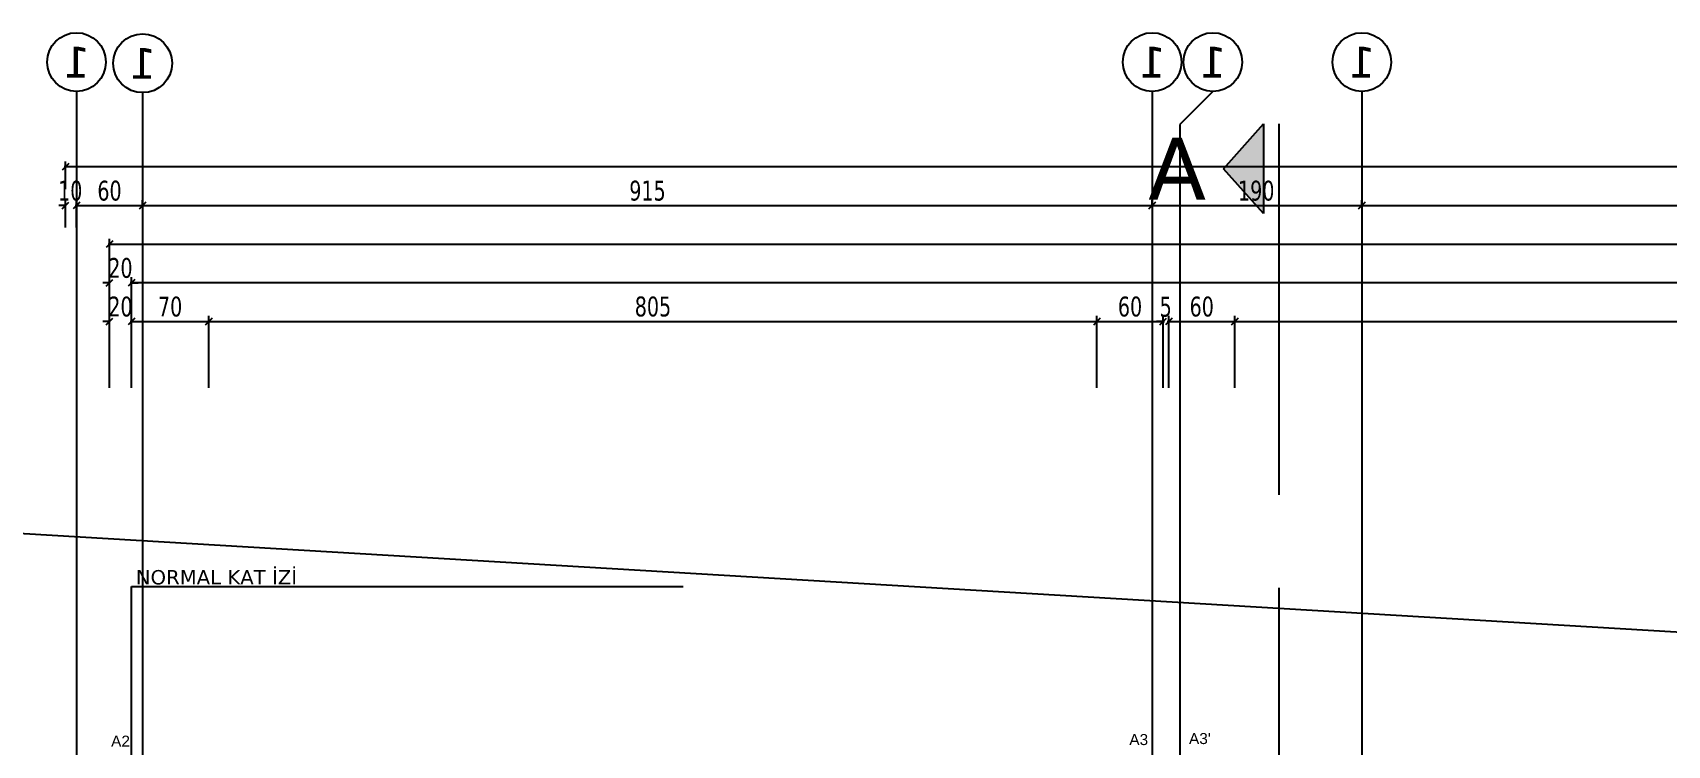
# Model space of a CAD drawing. Header units: millimetres. Extents: x 43168.9 to 43194.6, y -25545.1 to -25543.4.
# Drawn here: x 43172.7059 to 43173.0023, y -25543.8367 to -25543.7076 of the extents above; entities that cross this region are included whole.
import ezdxf
from ezdxf.enums import TextEntityAlignment as Align

# ---------------------------------------------------------------- set-up
doc = ezdxf.new("R2010")
doc.units = ezdxf.units.MM
doc.header["$LTSCALE"] = 200
for name, pattern in [('DASHDOT', [1, 0.5, -0.25, 0, -0.25]), ('DASHDOT2', [0.5, 0.25, -0.125, 0, -0.125]), ('DOT2', [0.125, 0, -0.125])]:
    doc.linetypes.add(name, pattern=pattern)
for name, color, linetype in [('aks_sgh', 5, 'DASHDOT2'), ('izd.tas.ust_sgh', 213, 'DOT2'), ('kesitcizgisi_sgh', 22, 'Continuous'), ('olcuaks_sgh', 41, 'Continuous'), ('olcudis_sgh', 185, 'Continuous'), ('yapi-yaklasma_sgh', 41, 'DASHDOT'), ('yazi-merdi_sgh', 9, 'Continuous')]:
    doc.layers.add(name, color=color, linetype=linetype)
doc.styles.add('1-200', font='arial.ttf', dxfattribs={"height": 60})
doc.styles.add('dim', font='VERDANA.TTF', dxfattribs={"width": 0.7})
doc.styles.add('text1', font='VERDANA.TTF')

msp = doc.modelspace()

# ---------------------------------------------------------------- hatches: boundary and pattern name
msp.add_hatch(color=256).paths.add_polyline_path([(43172.92908, -25543.72412), (43172.92908, -25543.74036), (43172.9218, -25543.73224)])

# ---------------------------------------------------------------- linework, layer by layer
for p, q in [((43172.71388, -25543.71824), (43172.71388, -25543.74092)), ((43172.72588, -25543.71846), (43172.72588, -25543.74114)), ((43172.90888, -25543.71824), (43172.90888, -25543.74092)), ((43172.91988, -25543.71824), (43172.91988, -25543.71824)), ((43172.94688, -25543.71824), (43172.94688, -25543.74092)), ((43172.9218, -25543.73224), (43172.92908, -25543.72412)), ((43172.92908, -25543.72412), (43172.92908, -25543.74036)), ((43172.92908, -25543.74036), (43172.9218, -25543.73224))]:
    msp.add_line(p, q)
at = {"linetype": 'DASHDOT'}
msp.add_line((43172.93188, -25543.79132), (43172.93188, -25543.72412), dxfattribs=at)
at = {"color": 0, "linetype": 'ByBlock', "lineweight": -2}
for p, q in [((43172.71248, -25543.73132), (43172.71128, -25543.73252)), ((43172.71128, -25543.73952), (43172.71248, -25543.73832)), ((43172.71448, -25543.73832), (43172.71328, -25543.73952)), ((43172.71448, -25543.73832), (43172.71328, -25543.73952)), ((43172.72528, -25543.73952), (43172.72648, -25543.73832)), ((43172.72648, -25543.73832), (43172.72528, -25543.73952)), ((43172.90828, -25543.73952), (43172.90948, -25543.73832)), ((43172.90948, -25543.73832), (43172.90828, -25543.73952)), ((43172.94628, -25543.73952), (43172.94748, -25543.73832)), ((43172.94748, -25543.73832), (43172.94628, -25543.73952)), ((43172.72048, -25543.74532), (43172.71928, -25543.74652)), ((43172.71928, -25543.75352), (43172.72048, -25543.75232)), ((43172.72448, -25543.75232), (43172.72328, -25543.75352)), ((43172.72448, -25543.75232), (43172.72328, -25543.75352)), ((43172.71928, -25543.76052), (43172.72048, -25543.75932)), ((43172.72448, -25543.75932), (43172.72328, -25543.76052)), ((43172.72448, -25543.75932), (43172.72328, -25543.76052)), ((43172.73728, -25543.76052), (43172.73848, -25543.75932)), ((43172.73848, -25543.75932), (43172.73728, -25543.76052)), ((43172.89828, -25543.76052), (43172.89948, -25543.75932)), ((43172.89948, -25543.75932), (43172.89828, -25543.76052)), ((43172.91028, -25543.76052), (43172.91148, -25543.75932)), ((43172.91028, -25543.76052), (43172.91148, -25543.75932)), ((43172.91248, -25543.75932), (43172.91128, -25543.76052)), ((43172.91248, -25543.75932), (43172.91128, -25543.76052)), ((43172.92328, -25543.76052), (43172.92448, -25543.75932)), ((43172.92448, -25543.75932), (43172.92328, -25543.76052))]:
    msp.add_line(p, q, dxfattribs=at)
at = {"linetype": 'Continuous'}
for centre in [(43172.71388, -25543.71292), (43172.72588, -25543.71314), (43172.90888, -25543.71292), (43172.91988, -25543.71292), (43172.94688, -25543.71292)]:
    msp.add_circle(centre, 0.00532, dxfattribs=at)
at = {"layer": 'aks_sgh'}
for p, q in [((43172.91988, -25543.71824), (43172.91388, -25543.72424)), ((43172.91388, -25543.72424), (43172.91388, -25543.74092)), ((43172.71388, -25543.74092), (43172.71388, -25544.60992)), ((43172.72588, -25543.74092), (43172.72588, -25544.60992)), ((43172.90888, -25543.74092), (43172.90888, -25544.60992)), ((43172.91388, -25543.74092), (43172.91388, -25544.60992)), ((43172.94688, -25543.74092), (43172.94688, -25544.60992))]:
    msp.add_line(p, q, dxfattribs=at)
at = {"layer": 'izd.tas.ust_sgh', "ltscale": 0.5}
for p, q in [((43172.72388, -25543.80793), (43173.36788, -25543.80792)), ((43172.72388, -25543.86693), (43172.72388, -25543.80793))]:
    msp.add_line(p, q, dxfattribs=at)
at = {"layer": 'kesitcizgisi_sgh', "linetype": 'DASHDOT'}
msp.add_line((43172.93188, -25544.61379), (43172.93188, -25543.80816), dxfattribs=at)
at = {"layer": 'olcuaks_sgh'}
for p, q in [((43173.38013, -25543.73192), (43172.71163, -25543.73192)), ((43172.71188, -25543.73592), (43172.71188, -25543.73092)), ((43172.71188, -25543.73892), (43172.71068, -25543.73892)), ((43172.71188, -25543.74292), (43172.71188, -25543.73792)), ((43172.71363, -25543.73892), (43172.72613, -25543.73892)), ((43172.71388, -25543.74292), (43172.71388, -25543.73792)), ((43172.71388, -25543.74292), (43172.71388, -25543.73792)), ((43172.71388, -25543.73892), (43172.71508, -25543.73892)), ((43172.72563, -25543.73892), (43172.90913, -25543.73892)), ((43172.72588, -25543.73892), (43172.72588, -25543.73792)), ((43172.72588, -25543.73892), (43172.72588, -25543.73792)), ((43172.90863, -25543.73892), (43172.94713, -25543.73892)), ((43172.90888, -25543.73892), (43172.90888, -25543.73792)), ((43172.90888, -25543.73892), (43172.90888, -25543.73792)), ((43172.94663, -25543.73892), (43173.14513, -25543.73892)), ((43172.94688, -25543.73892), (43172.94688, -25543.73792)), ((43172.94688, -25543.73892), (43172.94688, -25543.73792))]:
    msp.add_line(p, q, dxfattribs=at)
at = {"layer": 'olcudis_sgh'}
for p, q in [((43172.71988, -25543.75792), (43172.71988, -25543.74492)), ((43172.71963, -25543.74592), (43173.37213, -25543.74592)), ((43172.71988, -25543.75292), (43172.71868, -25543.75292)), ((43172.71988, -25543.76492), (43172.71988, -25543.75192)), ((43173.36813, -25543.75292), (43172.72363, -25543.75292)), ((43172.72388, -25543.76492), (43172.72388, -25543.75192)), ((43172.72388, -25543.76492), (43172.72388, -25543.75192)), ((43172.72388, -25543.75292), (43172.72508, -25543.75292)), ((43172.71988, -25543.75992), (43172.71868, -25543.75992)), ((43172.71988, -25543.77192), (43172.71988, -25543.75892)), ((43172.72363, -25543.75992), (43172.73813, -25543.75992)), ((43172.72388, -25543.77192), (43172.72388, -25543.75892)), ((43172.72388, -25543.77192), (43172.72388, -25543.75892)), ((43172.72388, -25543.75992), (43172.72508, -25543.75992)), ((43172.73763, -25543.75992), (43172.89913, -25543.75992)), ((43172.73788, -25543.77192), (43172.73788, -25543.75892)), ((43172.73788, -25543.77192), (43172.73788, -25543.75892)), ((43172.89863, -25543.75992), (43172.91113, -25543.75992)), ((43172.89888, -25543.77192), (43172.89888, -25543.75892)), ((43172.89888, -25543.77192), (43172.89888, -25543.75892)), ((43172.91088, -25543.75992), (43172.90968, -25543.75992)), ((43172.91088, -25543.77192), (43172.91088, -25543.75892)), ((43172.91088, -25543.77192), (43172.91088, -25543.75892)), ((43172.91163, -25543.75992), (43172.92413, -25543.75992)), ((43172.91188, -25543.77192), (43172.91188, -25543.75892)), ((43172.91188, -25543.77192), (43172.91188, -25543.75892)), ((43172.91188, -25543.75992), (43172.91308, -25543.75992)), ((43172.92363, -25543.75992), (43173.16813, -25543.75992)), ((43172.92388, -25543.77192), (43172.92388, -25543.75892)), ((43172.92388, -25543.77192), (43172.92388, -25543.75892))]:
    msp.add_line(p, q, dxfattribs=at)
at = {"layer": 'yapi-yaklasma_sgh'}
msp.add_line((43172.644, -25543.79476), (43173.45777, -25543.84307), dxfattribs=at)
msp.add_line((43172.644, -25543.79476), (43173.45777, -25543.84307), dxfattribs=at)

# ---------------------------------------------------------------- texts
at = {"linetype": 'Continuous', "style": 'text1', "text_generation_flag": 4}
for tag, text, height, p in [('1', '', 0.0056, (43172.71388, -25543.71292)), ('1', '', 0.0056, (43172.72588, -25543.71314)), ('1', '', 0.0056, (43172.90888, -25543.71292)), ('1', '', 0.0056, (43172.91988, -25543.71292)), ('1', '', 0.0056, (43172.94688, -25543.71292)), ('A', 'A', 0.0112, (43172.9134, -25543.73224))]:
    msp.add_attdef(tag, text=text, height=height, rotation=180, dxfattribs=at).set_placement(p, align=Align.MIDDLE)
at = {"layer": 'aks_sgh', "style": '1-200'}
for s, p in [('A2', (43172.72016, -25543.83696)), ('A3', (43172.90474, -25543.83667)), ("A3'", (43172.91556, -25543.83649))]:
    msp.add_text(s, height=0.002, rotation=0, dxfattribs=at).set_placement(p)
at = {"layer": 'olcuaks_sgh', "color": 2, "style": 'dim', "width": 0.7}
for s, p in [('10', (43172.71055, -25543.73801)), ('60', (43172.71767, -25543.73801)), ('915', (43172.8141, -25543.73801)), ('190', (43172.92445, -25543.73801))]:
    msp.add_text(s, height=0.0036, dxfattribs=at).set_placement(p)
at = {"layer": 'olcudis_sgh', "color": 2, "style": 'dim', "width": 0.7}
for s, p in [('20', (43172.71965, -25543.75201)), ('20', (43172.71965, -25543.75901)), ('70', (43172.72866, -25543.75901)), ('805', (43172.81509, -25543.759)), ('60', (43172.90267, -25543.75901)), ('5', (43172.91024, -25543.75904)), ('60', (43172.91567, -25543.75901))]:
    msp.add_text(s, height=0.0036, dxfattribs=at).set_placement(p)
at = {"layer": 'yazi-merdi_sgh', "style": 'text1'}
msp.add_text('NORMAL KAT İZİ', height=0.0026, dxfattribs=at).set_placement((43172.75387, -25543.80756), align=Align.RIGHT)

doc.saveas('drawing.dxf')
